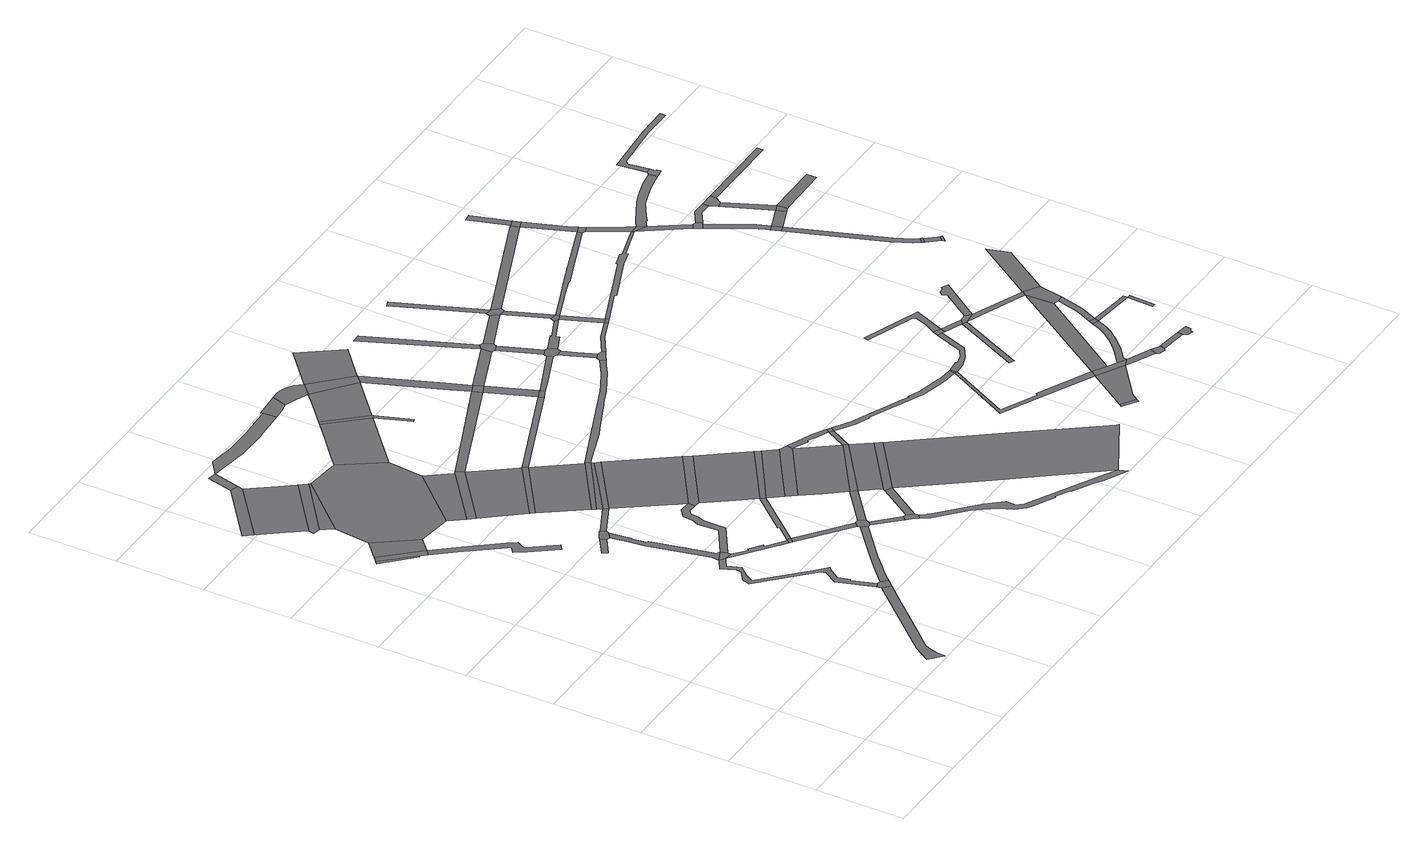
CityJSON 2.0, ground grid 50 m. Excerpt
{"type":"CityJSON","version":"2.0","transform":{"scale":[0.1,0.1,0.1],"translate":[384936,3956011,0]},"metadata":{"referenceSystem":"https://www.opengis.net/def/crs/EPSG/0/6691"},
"CityObjects":{
"road1":{"type":"Road","attributes":{"name":"都道305号","class":"1040","function":"3","usage":"2","RoadStructureAttribute.sectionType":"1"},"geometry":[{"type":"MultiSurface","lod":"1","boundaries":[[[0,1,2,3]]]}]},
"road2":{"type":"Road","attributes":{"class":"1040","function":"9020","usage":"9","RoadStructureAttribute.sectionType":"1"},"geometry":[{"type":"MultiSurface","lod":"1","boundaries":[[[4,5,6,7,8,9,10,11,12,13,14,15,16,17,18,19]]]}]},
"road3":{"type":"Road","attributes":{"name":"都道305号","class":"1040","function":"3","usage":"2","RoadStructureAttribute.sectionType":"4"},"geometry":[{"type":"MultiSurface","lod":"1","boundaries":[[[20,0,3,21,22,23]]]}]},
"road4":{"type":"Road","attributes":{"name":"都道305号","class":"1040","function":"3","usage":"2","RoadStructureAttribute.sectionType":"1"},"geometry":[{"type":"MultiSurface","lod":"1","boundaries":[[[24,20,23,25]]]}]},
"road5":{"type":"Road","attributes":{"class":"1040","function":"9020","usage":"9","RoadStructureAttribute.sectionType":"1"},"geometry":[{"type":"MultiSurface","lod":"1","boundaries":[[[26,27,28,29,30,31,32,33,23,22,34,35,36,37,38,39,40]]]}]},
"road6":{"type":"Road","attributes":{"name":"国道17号","class":"1040","function":"2","usage":"1","RoadStructureAttribute.sectionType":"4"},"geometry":[{"type":"MultiSurface","lod":"1","boundaries":[[[41,42,43,44,45]]]}]},
"road7":{"type":"Road","attributes":{"name":"国道17号","class":"1040","function":"2","usage":"1","RoadStructureAttribute.sectionType":"1"},"geometry":[{"type":"MultiSurface","lod":"1","boundaries":[[[46,47,45,44,48,49,50]]]}]},
"road8":{"type":"Road","attributes":{"class":"1040","function":"9020","usage":"9","RoadStructureAttribute.sectionType":"1"},"geometry":[{"type":"MultiSurface","lod":"1","boundaries":[[[51,52,53,54,55,56,57,58,59,60,61,62,63,64,65,66,67,68,69,70,71,72,73,74,75]]]}]},
"road9":{"type":"Road","attributes":{"class":"1040","function":"9020","usage":"9","RoadStructureAttribute.sectionType":"4"},"geometry":[{"type":"MultiSurface","lod":"1","boundaries":[[[56,55,4,19,76,77]]]}]},
"road10":{"type":"Road","attributes":{"name":"国道17号","class":"1040","function":"2","usage":"1","RoadStructureAttribute.sectionType":"4"},"geometry":[{"type":"MultiSurface","lod":"1","boundaries":[[[50,49,78,79,80]]]}]},
"road11":{"type":"Road","attributes":{"class":"1040","function":"9020","usage":"9","RoadStructureAttribute.sectionType":"1"},"geometry":[{"type":"MultiSurface","lod":"1","boundaries":[[[81,82,83,84]]]}]},
"road12":{"type":"Road","attributes":{"name":"国道17号","class":"1040","function":"2","usage":"1","RoadStructureAttribute.sectionType":"1"},"geometry":[{"type":"MultiSurface","lod":"1","boundaries":[[[80,79,85,86,87]]]}]},
"road13":{"type":"Road","attributes":{"class":"1040","function":"9020","usage":"9","RoadStructureAttribute.sectionType":"4"},"geometry":[{"type":"MultiSurface","lod":"1","boundaries":[[[88,89,70,69,90]]]}]},
"road14":{"type":"Road","attributes":{"class":"1040","function":"9020","usage":"9","RoadStructureAttribute.sectionType":"1"},"geometry":[{"type":"MultiSurface","lod":"1","boundaries":[[[91,92,93,94,95,70,89,96,97,98,99,100,101,102]]]}]},
"road15":{"type":"Road","attributes":{"class":"1040","function":"9020","usage":"9","RoadStructureAttribute.sectionType":"4"},"geometry":[{"type":"MultiSurface","lod":"1","boundaries":[[[103,104,105,82,81,92,91,106]]]}]},
"road16":{"type":"Road","attributes":{"class":"1040","function":"9020","usage":"9","RoadStructureAttribute.sectionType":"1"},"geometry":[{"type":"MultiSurface","lod":"1","boundaries":[[[107,42,41,108]]]}]},
"road17":{"type":"Road","attributes":{"name":"国道17号","class":"1040","function":"2","usage":"1","RoadStructureAttribute.sectionType":"4"},"geometry":[{"type":"MultiSurface","lod":"1","boundaries":[[[109,110,87,86,24,25,111,112]]]}]},
"road18":{"type":"Road","attributes":{"class":"1040","function":"9020","usage":"9","RoadStructureAttribute.sectionType":"1"},"geometry":[{"type":"MultiSurface","lod":"1","boundaries":[[[90,69,113,114,115,116,117,118]]]}]},
"road19":{"type":"Road","attributes":{"class":"1040","function":"9020","usage":"9","RoadStructureAttribute.sectionType":"1"},"geometry":[{"type":"MultiSurface","lod":"1","boundaries":[[[119,103,106,120]]]}]},
"road20":{"type":"Road","attributes":{"class":"1040","function":"9020","usage":"9","RoadStructureAttribute.sectionType":"1"},"geometry":[{"type":"MultiSurface","lod":"1","boundaries":[[[121,122,123,77,76,124,125,126,127]]]}]},
"road21":{"type":"Road","attributes":{"name":"国道17号","class":"1040","function":"2","usage":"1","RoadStructureAttribute.sectionType":"1"},"geometry":[{"type":"MultiSurface","lod":"1","boundaries":[[[112,111,128,129]]]}]},
"road22":{"type":"Road","attributes":{"class":"1040","function":"9020","usage":"9","RoadStructureAttribute.sectionType":"4"},"geometry":[{"type":"MultiSurface","lod":"1","boundaries":[[[130,114,113,131,132,133]]]}]},
"road23":{"type":"Road","attributes":{"class":"1040","function":"9020","usage":"9","RoadStructureAttribute.sectionType":"1"},"geometry":[{"type":"MultiSurface","lod":"1","boundaries":[[[134,135,136,137,138,89,88,139,140,141,142,143,144,145]]]}]},
"road24":{"type":"Road","attributes":{"name":"国道17号","class":"1040","function":"2","usage":"1","RoadStructureAttribute.sectionType":"4"},"geometry":[{"type":"MultiSurface","lod":"1","boundaries":[[[146,129,128,147,148]]]}]},
"road25":{"type":"Road","attributes":{"name":"国道17号","class":"1040","function":"2","usage":"1","RoadStructureAttribute.sectionType":"1"},"geometry":[{"type":"MultiSurface","lod":"1","boundaries":[[[149,150,148,147,151,152,153]]]}]},
"road26":{"type":"Road","attributes":{"class":"1040","function":"9020","usage":"9","RoadStructureAttribute.sectionType":"1"},"geometry":[{"type":"MultiSurface","lod":"1","boundaries":[[[133,132,154,155]]]}]},
"road27":{"type":"Road","attributes":{"name":"国道17号","class":"1040","function":"2","usage":"1","RoadStructureAttribute.sectionType":"4"},"geometry":[{"type":"MultiSurface","lod":"1","boundaries":[[[156,153,152,157,158,159]]]}]},
"road28":{"type":"Road","attributes":{"class":"1040","function":"9020","usage":"9","RoadStructureAttribute.sectionType":"1"},"geometry":[{"type":"MultiSurface","lod":"1","boundaries":[[[160,161,162,130,133,163]]]}]},
"road29":{"type":"Road","attributes":{"name":"国道17号","class":"1040","function":"2","usage":"1","RoadStructureAttribute.sectionType":"1"},"geometry":[{"type":"MultiSurface","lod":"1","boundaries":[[[159,158,164,165]]]}]},
"road30":{"type":"Road","attributes":{"class":"1040","function":"9020","usage":"9","RoadStructureAttribute.sectionType":"1"},"geometry":[{"type":"MultiSurface","lod":"1","boundaries":[[[166,167,168,169,170,171,172,173,174,175,176,177,178,179,180,181,182,183,184,108]]]}]},
"road31":{"type":"Road","attributes":{"class":"1040","function":"9020","usage":"9","RoadStructureAttribute.sectionType":"4"},"geometry":[{"type":"MultiSurface","lod":"1","boundaries":[[[185,155,154,121,127,186,187,188]]]}]},
"road32":{"type":"Road","attributes":{"name":"国道17号","class":"1040","function":"2","usage":"1","RoadStructureAttribute.sectionType":"4"},"geometry":[{"type":"MultiSurface","lod":"1","boundaries":[[[189,165,164,190,191,192]]]}]},
"road33":{"type":"Road","attributes":{"name":"国道17号","class":"1040","function":"2","usage":"1","RoadStructureAttribute.sectionType":"1"},"geometry":[{"type":"MultiSurface","lod":"1","boundaries":[[[193,192,191,190,119,194]]]}]},
"road34":{"type":"Road","attributes":{"name":"国道17号","class":"1040","function":"2","usage":"1","RoadStructureAttribute.sectionType":"4"},"geometry":[{"type":"MultiSurface","lod":"1","boundaries":[[[193,194,119,120,195,196]]]}]},
"road35":{"type":"Road","attributes":{"class":"1040","function":"9020","usage":"9","RoadStructureAttribute.sectionType":"1"},"geometry":[{"type":"MultiSurface","lod":"1","boundaries":[[[187,186,197,198]]]}]},
"road36":{"type":"Road","attributes":{"class":"1040","function":"9020","usage":"9","RoadStructureAttribute.sectionType":"4"},"geometry":[{"type":"MultiSurface","lod":"1","boundaries":[[[198,197,199,200,201,202,203,204]]]}]},
"road37":{"type":"Road","attributes":{"name":"国道17号","class":"1040","function":"2","usage":"1","RoadStructureAttribute.sectionType":"1"},"geometry":[{"type":"MultiSurface","lod":"1","boundaries":[[[196,195,205,206,207,145,208]]]}]},
"road38":{"type":"Road","attributes":{"name":"国道122号","class":"1040","function":"2","usage":"2","RoadStructureAttribute.sectionType":"1"},"geometry":[{"type":"MultiSurface","lod":"1","boundaries":[[[209,210,211,212,213,110,109,214]]]}]},
"road39":{"type":"Road","attributes":{"class":"1040","function":"9020","usage":"9","RoadStructureAttribute.sectionType":"1"},"geometry":[{"type":"MultiSurface","lod":"1","boundaries":[[[215,185,188,216]]]}]},
"road40":{"type":"Road","attributes":{"name":"国道17号","class":"1040","function":"2","usage":"1","RoadStructureAttribute.sectionType":"4"},"geometry":[{"type":"MultiSurface","lod":"1","boundaries":[[[208,145,144,217,218]]]}]},
"road41":{"type":"Road","attributes":{"class":"1040","function":"9020","usage":"9","RoadStructureAttribute.sectionType":"1"},"geometry":[{"type":"MultiSurface","lod":"1","boundaries":[[[219,204,203,220]]]}]},
"road42":{"type":"Road","attributes":{"name":"国道17号","class":"1040","function":"2","usage":"1","RoadStructureAttribute.sectionType":"1"},"geometry":[{"type":"MultiSurface","lod":"1","boundaries":[[[221,222,218,217,223,160,224]]]}]},
"road43":{"type":"Road","attributes":{"name":"国道17号","class":"1040","function":"2","usage":"1","RoadStructureAttribute.sectionType":"4"},"geometry":[{"type":"MultiSurface","lod":"1","boundaries":[[[224,160,163,225,226]]]}]},
"road44":{"type":"Road","attributes":{"name":"国道122号","class":"1040","function":"2","usage":"2","RoadStructureAttribute.sectionType":"4"},"geometry":[{"type":"MultiSurface","lod":"1","boundaries":[[[227,228,211,210,229]]]}]},
"road45":{"type":"Road","attributes":{"name":"国道17号","class":"1040","function":"2","usage":"1","RoadStructureAttribute.sectionType":"1"},"geometry":[{"type":"MultiSurface","lod":"1","boundaries":[[[226,225,163,230,231,232,233]]]}]},
"road46":{"type":"Road","attributes":{"class":"1040","function":"9020","usage":"9","RoadStructureAttribute.sectionType":"4"},"geometry":[{"type":"MultiSurface","lod":"1","boundaries":[[[234,235,236,237,173,172,238]]]}]},
"road47":{"type":"Road","attributes":{"class":"1040","function":"9020","usage":"9","RoadStructureAttribute.sectionType":"1"},"geometry":[{"type":"MultiSurface","lod":"1","boundaries":[[[239,240,241,146,148,242]]]}]},
"road48":{"type":"Road","attributes":{"name":"国道17号","class":"1040","function":"2","usage":"1","RoadStructureAttribute.sectionType":"4"},"geometry":[{"type":"MultiSurface","lod":"1","boundaries":[[[233,232,231,243,244,245]]]}]},
"road49":{"type":"Road","attributes":{"class":"1040","function":"9020","usage":"9","RoadStructureAttribute.sectionType":"1"},"geometry":[{"type":"MultiSurface","lod":"1","boundaries":[[[229,210,246,247]]]}]},
"road50":{"type":"Road","attributes":{"name":"国道17号","class":"1040","function":"2","usage":"1","RoadStructureAttribute.sectionType":"1"},"geometry":[{"type":"MultiSurface","lod":"1","boundaries":[[[248,244,243,249,215,250]]]}]},
"road51":{"type":"Road","attributes":{"class":"1040","function":"9020","usage":"9","RoadStructureAttribute.sectionType":"1"},"geometry":[{"type":"MultiSurface","lod":"1","boundaries":[[[251,156,159,252]]]}]},
"road52":{"type":"Road","attributes":{"class":"1040","function":"9020","usage":"9","RoadStructureAttribute.sectionType":"1"},"geometry":[{"type":"MultiSurface","lod":"1","boundaries":[[[202,201,253,254,255,256,257,258,259,260,261,262,263,264,265,266,267,268,269,270,271,272,273,274,275,276,277,278,279,280]]]}]},
"road53":{"type":"Road","attributes":{"name":"国道122号","class":"1040","function":"2","usage":"2","RoadStructureAttribute.sectionType":"1"},"geometry":[{"type":"MultiSurface","lod":"1","boundaries":[[[281,282,283,228,227,284]]]}]},
"road54":{"type":"Road","attributes":{"name":"国道17号","class":"1040","function":"2","usage":"1","RoadStructureAttribute.sectionType":"4"},"geometry":[{"type":"MultiSurface","lod":"1","boundaries":[[[250,215,216,285]]]}]},
"road55":{"type":"Road","attributes":{"class":"1040","function":"9020","usage":"9","RoadStructureAttribute.sectionType":"1"},"geometry":[{"type":"MultiSurface","lod":"1","boundaries":[[[234,286,282,287,288,289,290,291,292,293,294,295,296,235]]]}]},
"road56":{"type":"Road","attributes":{"name":"国道17号","class":"1040","function":"2","usage":"1","RoadStructureAttribute.sectionType":"1"},"geometry":[{"type":"MultiSurface","lod":"1","boundaries":[[[285,216,297,298,299,300]]]}]},
"road57":{"type":"Road","attributes":{"name":"国道17号","class":"1040","function":"2","usage":"1","RoadStructureAttribute.sectionType":"4"},"geometry":[{"type":"MultiSurface","lod":"1","boundaries":[[[301,300,299,219,220,302]]]}]},
"road58":{"type":"Road","attributes":{"name":"国道122号","class":"1040","function":"2","usage":"2","RoadStructureAttribute.sectionType":"4"},"geometry":[{"type":"MultiSurface","lod":"1","boundaries":[[[287,282,281,303]]]}]},
"road59":{"type":"Road","attributes":{"class":"1040","function":"9020","usage":"9","RoadStructureAttribute.sectionType":"1"},"geometry":[{"type":"MultiSurface","lod":"1","boundaries":[[[304,305,306,307,308,189,192,309,310,311,312,313,314,315,316,317,318,319,320,321]]]}]},
"road60":{"type":"Road","attributes":{"class":"1040","function":"9020","usage":"9","RoadStructureAttribute.sectionType":"1"},"geometry":[{"type":"MultiSurface","lod":"1","boundaries":[[[322,323,324,325,245,244,326,327,328,329,330,331]]]}]},
"road61":{"type":"Road","attributes":{"class":"1040","function":"9020","usage":"9","RoadStructureAttribute.sectionType":"1"},"geometry":[{"type":"MultiSurface","lod":"1","boundaries":[[[332,303,281,333,240,334]]]}]},
"road62":{"type":"Road","attributes":{"class":"1040","function":"9020","usage":"9","RoadStructureAttribute.sectionType":"1"},"geometry":[{"type":"MultiSurface","lod":"1","boundaries":[[[335,250,285,336]]]}]},
"road63":{"type":"Road","attributes":{"class":"1040","function":"9020","usage":"9","RoadStructureAttribute.sectionType":"4"},"geometry":[{"type":"MultiSurface","lod":"1","boundaries":[[[334,240,239,337]]]}]},
"road64":{"type":"Road","attributes":{"class":"1040","function":"9020","usage":"9","RoadStructureAttribute.sectionType":"1"},"geometry":[{"type":"MultiSurface","lod":"1","boundaries":[[[337,239,251,338]]]}]},
"road65":{"type":"Road","attributes":{"name":"国道122号","class":"1040","function":"2","usage":"2","RoadStructureAttribute.sectionType":"1"},"geometry":[{"type":"MultiSurface","lod":"1","boundaries":[[[339,340,341,342,287,303,343]]]}]},
"road66":{"type":"Road","attributes":{"name":"国道17号","class":"1040","function":"2","usage":"1","RoadStructureAttribute.sectionType":"1"},"geometry":[{"type":"MultiSurface","lod":"1","boundaries":[[[302,220,344,272,345,346,347,348,349,350,351,352,353]]]}]},
"road67":{"type":"Road","attributes":{"class":"1040","function":"9020","usage":"9","RoadStructureAttribute.sectionType":"4"},"geometry":[{"type":"MultiSurface","lod":"1","boundaries":[[[338,251,252,354,355,356]]]}]},
"road68":{"type":"Road","attributes":{"class":"1040","function":"9020","usage":"9","RoadStructureAttribute.sectionType":"4"},"geometry":[{"type":"MultiSurface","lod":"1","boundaries":[[[331,330,335,336,357,358]]]}]},
"road69":{"type":"Road","attributes":{"class":"1040","function":"9020","usage":"9","RoadStructureAttribute.sectionType":"1"},"geometry":[{"type":"MultiSurface","lod":"1","boundaries":[[[359,334,337,360]]]}]},
"road70":{"type":"Road","attributes":{"class":"1040","function":"9020","usage":"9","RoadStructureAttribute.sectionType":"1"},"geometry":[{"type":"MultiSurface","lod":"1","boundaries":[[[361,356,355,362,363]]]}]},
"road71":{"type":"Road","attributes":{"class":"1040","function":"9020","usage":"9","RoadStructureAttribute.sectionType":"1"},"geometry":[{"type":"MultiSurface","lod":"1","boundaries":[[[364,365,359,366,367,368]]]}]},
"road72":{"type":"Road","attributes":{"class":"1040","function":"9020","usage":"9","RoadStructureAttribute.sectionType":"1"},"geometry":[{"type":"MultiSurface","lod":"1","boundaries":[[[357,336,369,370,371,372,373,374,375,376,377,378,379,380,381,382,383,384,385,386,387]]]}]},
"road73":{"type":"Road","attributes":{"class":"1040","function":"9020","usage":"9","RoadStructureAttribute.sectionType":"4"},"geometry":[{"type":"MultiSurface","lod":"1","boundaries":[[[366,359,360,388,389,390,391]]]}]},
"road74":{"type":"Road","attributes":{"class":"1040","function":"9020","usage":"9","RoadStructureAttribute.sectionType":"1"},"geometry":[{"type":"MultiSurface","lod":"1","boundaries":[[[389,388,392,393]]]}]},
"road75":{"type":"Road","attributes":{"class":"1040","function":"9020","usage":"9","RoadStructureAttribute.sectionType":"4"},"geometry":[{"type":"MultiSurface","lod":"1","boundaries":[[[393,392,361,363,394,395,396,397]]]}]},
"road76":{"type":"Road","attributes":{"class":"1040","function":"9020","usage":"9","RoadStructureAttribute.sectionType":"1"},"geometry":[{"type":"MultiSurface","lod":"1","boundaries":[[[395,394,398,399,400]]]}]},
"road77":{"type":"Road","attributes":{"class":"1040","function":"9020","usage":"9","RoadStructureAttribute.sectionType":"4"},"geometry":[{"type":"MultiSurface","lod":"1","boundaries":[[[399,398,304,321,401,402,403]]]}]},
"road78":{"type":"Road","attributes":{"class":"1040","function":"9020","usage":"9","RoadStructureAttribute.sectionType":"1"},"geometry":[{"type":"MultiSurface","lod":"1","boundaries":[[[404,405,391,390,406,407,408]]]}]},
"road79":{"type":"Road","attributes":{"class":"1040","function":"9020","usage":"9","RoadStructureAttribute.sectionType":"1"},"geometry":[{"type":"MultiSurface","lod":"1","boundaries":[[[409,410,411,397,396,412,413,414,415]]]}]},
"road80":{"type":"Road","attributes":{"class":"1040","function":"9020","usage":"9","RoadStructureAttribute.sectionType":"1"},"geometry":[{"type":"MultiSurface","lod":"1","boundaries":[[[416,417,403,402,418,419]]]}]},
"road81":{"type":"Road","attributes":{"class":"1040","function":"9020","usage":"9","RoadStructureAttribute.sectionType":"4"},"geometry":[{"type":"MultiSurface","lod":"1","boundaries":[[[420,421,422,423]]]}]},
"road82":{"type":"Road","attributes":{"class":"1040","function":"9020","usage":"9","RoadStructureAttribute.sectionType":"1"},"geometry":[{"type":"MultiSurface","lod":"1","boundaries":[[[424,425,426,427,428]]]}]},
"road83":{"type":"Road","attributes":{"class":"1040","function":"9020","usage":"9","RoadStructureAttribute.sectionType":"1"},"geometry":[{"type":"MultiSurface","lod":"1","boundaries":[[[375,429,430,431,432,433,434,435,436]]]}]},
"road84":{"type":"Road","attributes":{"class":"1040","function":"9020","usage":"9","RoadStructureAttribute.sectionType":"4"},"geometry":[{"type":"MultiSurface","lod":"1","boundaries":[[[427,426,405,408,437,438]]]}]},
"road85":{"type":"Road","attributes":{"class":"1040","function":"9020","usage":"9","RoadStructureAttribute.sectionType":"4"},"geometry":[{"type":"MultiSurface","lod":"1","boundaries":[[[439,440,376,375,436]]]}]},
"road86":{"type":"Road","attributes":{"class":"1040","function":"9020","usage":"9","RoadStructureAttribute.sectionType":"1"},"geometry":[{"type":"MultiSurface","lod":"1","boundaries":[[[408,441,442,437]]]}]},
"road87":{"type":"Road","attributes":{"class":"1040","function":"9020","usage":"9","RoadStructureAttribute.sectionType":"4"},"geometry":[{"type":"MultiSurface","lod":"1","boundaries":[[[441,409,415,443,442]]]}]},
"road88":{"type":"Road","attributes":{"class":"1040","function":"9020","usage":"9","RoadStructureAttribute.sectionType":"1"},"geometry":[{"type":"MultiSurface","lod":"1","boundaries":[[[443,415,444,416,445]]]}]},
"road89":{"type":"Road","attributes":{"class":"1040","function":"9020","usage":"9","RoadStructureAttribute.sectionType":"4"},"geometry":[{"type":"MultiSurface","lod":"1","boundaries":[[[445,416,419,446]]]}]},
"road90":{"type":"Road","attributes":{"class":"1040","function":"9020","usage":"9","RoadStructureAttribute.sectionType":"1"},"geometry":[{"type":"MultiSurface","lod":"1","boundaries":[[[431,420,423,447,448]]]}]},
"road91":{"type":"Road","attributes":{"class":"1040","function":"9020","usage":"9","RoadStructureAttribute.sectionType":"1"},"geometry":[{"type":"MultiSurface","lod":"1","boundaries":[[[449,450,451,452,453,454,439,436,455,456,457,458]]]}]},
"road92":{"type":"Road","attributes":{"class":"1040","function":"9020","usage":"9","RoadStructureAttribute.sectionType":"4"},"geometry":[{"type":"MultiSurface","lod":"1","boundaries":[[[432,431,448,459,460,461]]]}]},
"road93":{"type":"Road","attributes":{"class":"1040","function":"9020","usage":"9","RoadStructureAttribute.sectionType":"1"},"geometry":[{"type":"MultiSurface","lod":"1","boundaries":[[[462,463,464,465]]]}]},
"road94":{"type":"Road","attributes":{"class":"1040","function":"9020","usage":"9","RoadStructureAttribute.sectionType":"1"},"geometry":[{"type":"MultiSurface","lod":"1","boundaries":[[[466,467,468,469,470,471,472,473,474]]]}]},
"road95":{"type":"Road","attributes":{"class":"1040","function":"9020","usage":"9","RoadStructureAttribute.sectionType":"4"},"geometry":[{"type":"MultiSurface","lod":"1","boundaries":[[[471,475,449,458,476,472]]]}]},
"road96":{"type":"Road","attributes":{"class":"1040","function":"9020","usage":"9","RoadStructureAttribute.sectionType":"1"},"geometry":[{"type":"MultiSurface","lod":"1","boundaries":[[[459,448,477,478,479]]]}]},
"road97":{"type":"Road","attributes":{"class":"1040","function":"9020","usage":"9","RoadStructureAttribute.sectionType":"1"},"geometry":[{"type":"MultiSurface","lod":"1","boundaries":[[[480,427,438,481]]]}]},
"road98":{"type":"Road","attributes":{"class":"1040","function":"9020","usage":"9","RoadStructureAttribute.sectionType":"1"},"geometry":[{"type":"MultiSurface","lod":"1","boundaries":[[[472,476,462,482]]]}]},
"road99":{"type":"Road","attributes":{"class":"1040","function":"9020","usage":"9","RoadStructureAttribute.sectionType":"1"},"geometry":[{"type":"MultiSurface","lod":"1","boundaries":[[[483,484,485,486,442,443,487,488,489,490]]]}]},
"road100":{"type":"Road","attributes":{"class":"1040","function":"9020","usage":"9","RoadStructureAttribute.sectionType":"4"},"geometry":[{"type":"MultiSurface","lod":"1","boundaries":[[[479,478,491,492,493,494,495]]]}]},
"road101":{"type":"Road","attributes":{"class":"1040","function":"9020","usage":"9","RoadStructureAttribute.sectionType":"1"},"geometry":[{"type":"MultiSurface","lod":"1","boundaries":[[[496,497,498,499,500,501,502,460,459,503,504,505,506,507,508,509]]]}]},
"road102":{"type":"Road","attributes":{"class":"1040","function":"9020","usage":"9","RoadStructureAttribute.sectionType":"1"},"geometry":[{"type":"MultiSurface","lod":"1","boundaries":[[[510,432,461,511]]]}]},
"road103":{"type":"Road","attributes":{"class":"1040","function":"9020","usage":"9","RoadStructureAttribute.sectionType":"1"},"geometry":[{"type":"MultiSurface","lod":"1","boundaries":[[[512,513,514,515,516,517,445,446,518,519,520,521,522,523]]]}]},
"road104":{"type":"Road","attributes":{"class":"1040","function":"9020","usage":"9","RoadStructureAttribute.sectionType":"4"},"geometry":[{"type":"MultiSurface","lod":"1","boundaries":[[[524,482,462,465,525]]]}]},
"road105":{"type":"Road","attributes":{"class":"1040","function":"9020","usage":"9","RoadStructureAttribute.sectionType":"1"},"geometry":[{"type":"MultiSurface","lod":"1","boundaries":[[[494,493,526,527]]]}]},
"road106":{"type":"Road","attributes":{"class":"1040","function":"9020","usage":"9","RoadStructureAttribute.sectionType":"4"},"geometry":[{"type":"MultiSurface","lod":"1","boundaries":[[[528,496,509,529]]]}]},
"road107":{"type":"Road","attributes":{"class":"1040","function":"9020","usage":"9","RoadStructureAttribute.sectionType":"1"},"geometry":[{"type":"MultiSurface","lod":"1","boundaries":[[[525,465,510,530]]]}]},
"road108":{"type":"Road","attributes":{"class":"1040","function":"9020","usage":"9","RoadStructureAttribute.sectionType":"4"},"geometry":[{"type":"MultiSurface","lod":"1","boundaries":[[[527,526,531,532,533,534,535]]]}]},
"road109":{"type":"Road","attributes":{"class":"1040","function":"9020","usage":"9","RoadStructureAttribute.sectionType":"1"},"geometry":[{"type":"MultiSurface","lod":"1","boundaries":[[[536,537,538,539,540,541,524,525,542]]]}]},
"road110":{"type":"Road","attributes":{"class":"1040","function":"9020","usage":"9","RoadStructureAttribute.sectionType":"1"},"geometry":[{"type":"MultiSurface","lod":"1","boundaries":[[[543,544,545,528,529,546]]]}]},
"road111":{"type":"Road","attributes":{"class":"1040","function":"9020","usage":"9","RoadStructureAttribute.sectionType":"1"},"geometry":[{"type":"MultiSurface","lod":"1","boundaries":[[[529,509,547,548,549,550]]]}]},
"road112":{"type":"Road","attributes":{"class":"1040","function":"9020","usage":"9","RoadStructureAttribute.sectionType":"4"},"geometry":[{"type":"MultiSurface","lod":"1","boundaries":[[[530,510,511,544,543,551]]]}]},
"road113":{"type":"Road","attributes":{"class":"1040","function":"9020","usage":"9","RoadStructureAttribute.sectionType":"1"},"geometry":[{"type":"MultiSurface","lod":"1","boundaries":[[[552,553,554,555]]]}]},
"road114":{"type":"Road","attributes":{"class":"1040","function":"9020","usage":"9","RoadStructureAttribute.sectionType":"4"},"geometry":[{"type":"MultiSurface","lod":"1","boundaries":[[[556,553,552,480,481,557]]]}]},
"road115":{"type":"Road","attributes":{"class":"1040","function":"9020","usage":"9","RoadStructureAttribute.sectionType":"1"},"geometry":[{"type":"MultiSurface","lod":"1","boundaries":[[[558,557,481,483,559]]]}]},
"road116":{"type":"Road","attributes":{"class":"1040","function":"9020","usage":"9","RoadStructureAttribute.sectionType":"4"},"geometry":[{"type":"MultiSurface","lod":"1","boundaries":[[[560,559,483,490,561,562]]]}]},
"road117":{"type":"Road","attributes":{"class":"1040","function":"9020","usage":"9","RoadStructureAttribute.sectionType":"1"},"geometry":[{"type":"MultiSurface","lod":"1","boundaries":[[[548,563,564,565]]]}]},
"road118":{"type":"Road","attributes":{"class":"1040","function":"9020","usage":"9","RoadStructureAttribute.sectionType":"1"},"geometry":[{"type":"MultiSurface","lod":"1","boundaries":[[[562,561,512,566,567]]]}]},
"road119":{"type":"Road","attributes":{"class":"1040","function":"9020","usage":"9","RoadStructureAttribute.sectionType":"4"},"geometry":[{"type":"MultiSurface","lod":"1","boundaries":[[[566,512,523,568]]]}]},
"road120":{"type":"Road","attributes":{"class":"1040","function":"9020","usage":"9","RoadStructureAttribute.sectionType":"1"},"geometry":[{"type":"MultiSurface","lod":"1","boundaries":[[[523,569,570,571,568]]]}]},
"road121":{"type":"Road","attributes":{"class":"1040","function":"9020","usage":"9","RoadStructureAttribute.sectionType":"1"},"geometry":[{"type":"MultiSurface","lod":"1","boundaries":[[[572,530,551,573]]]}]},
"road122":{"type":"Road","attributes":{"class":"1040","function":"9020","usage":"9","RoadStructureAttribute.sectionType":"4"},"geometry":[{"type":"MultiSurface","lod":"1","boundaries":[[[574,575,571,570,576,577,578,579]]]}]},
"road123":{"type":"Road","attributes":{"class":"1040","function":"9020","usage":"9","RoadStructureAttribute.sectionType":"1"},"geometry":[{"type":"MultiSurface","lod":"1","boundaries":[[[579,578,580,581,582,583,584,585,586,587,588,589]]]}]},
"road124":{"type":"Road","attributes":{"class":"1040","function":"9020","usage":"9","RoadStructureAttribute.sectionType":"4"},"geometry":[{"type":"MultiSurface","lod":"1","boundaries":[[[587,586,590,591]]]}]},
"road125":{"type":"Road","attributes":{"class":"1040","function":"9020","usage":"9","RoadStructureAttribute.sectionType":"1"},"geometry":[{"type":"MultiSurface","lod":"1","boundaries":[[[591,590,592,593,594,595,596,597,598,599]]]}]},
"road126":{"type":"Road","attributes":{"class":"1040","function":"9020","usage":"9","RoadStructureAttribute.sectionType":"1"},"geometry":[{"type":"MultiSurface","lod":"1","boundaries":[[[600,601,575,574,602,603]]]}]},
"road127":{"type":"Road","attributes":{"class":"1040","function":"9020","usage":"9","RoadStructureAttribute.sectionType":"4"},"geometry":[{"type":"MultiSurface","lod":"1","boundaries":[[[597,596,604,605,606]]]}]},
"road128":{"type":"Road","attributes":{"class":"1040","function":"9020","usage":"9","RoadStructureAttribute.sectionType":"1"},"geometry":[{"type":"MultiSurface","lod":"1","boundaries":[[[605,604,607,608,609,610,611]]]}]},
"road129":{"type":"Road","attributes":{"class":"1040","function":"9020","usage":"9","RoadStructureAttribute.sectionType":"1"},"geometry":[{"type":"MultiSurface","lod":"1","boundaries":[[[612,613,614,615,616,617,566,568,618,619,620,621,622,623,624,625]]]}]},
"road130":{"type":"Road","attributes":{"class":"1040","function":"9020","usage":"9","RoadStructureAttribute.sectionType":"1"},"geometry":[{"type":"MultiSurface","lod":"1","boundaries":[[[626,627,587,591,628]]]}]},
"road131":{"type":"Road","attributes":{"class":"1040","function":"9020","usage":"9","RoadStructureAttribute.sectionType":"4"},"geometry":[{"type":"MultiSurface","lod":"1","boundaries":[[[610,609,629,630,631]]]}]},
"road132":{"type":"Road","attributes":{"class":"1040","function":"9020","usage":"9","RoadStructureAttribute.sectionType":"4"},"geometry":[{"type":"MultiSurface","lod":"1","boundaries":[[[632,600,603,633,634,635]]]}]},
"road133":{"type":"Road","attributes":{"class":"1040","function":"9020","usage":"9","RoadStructureAttribute.sectionType":"1"},"geometry":[{"type":"MultiSurface","lod":"1","boundaries":[[[634,633,626,636]]]}]},
"road134":{"type":"Road","attributes":{"class":"1040","function":"9020","usage":"9","RoadStructureAttribute.sectionType":"4"},"geometry":[{"type":"MultiSurface","lod":"1","boundaries":[[[636,626,628,637,638]]]}]},
"road135":{"type":"Road","attributes":{"class":"1040","function":"9020","usage":"9","RoadStructureAttribute.sectionType":"1"},"geometry":[{"type":"MultiSurface","lod":"1","boundaries":[[[639,636,638,640,641]]]}]},
"road136":{"type":"Road","attributes":{"class":"1040","function":"9020","usage":"9","RoadStructureAttribute.sectionType":"4"},"geometry":[{"type":"MultiSurface","lod":"1","boundaries":[[[642,643,612,625,644,645,646,647,648]]]}]},
"road137":{"type":"Road","attributes":{"class":"1040","function":"9020","usage":"9","RoadStructureAttribute.sectionType":"1"},"geometry":[{"type":"MultiSurface","lod":"1","boundaries":[[[649,632,635,650]]]}]},
"road138":{"type":"Road","attributes":{"class":"1040","function":"9020","usage":"9","RoadStructureAttribute.sectionType":"1"},"geometry":[{"type":"MultiSurface","lod":"1","boundaries":[[[651,652,653,643,642,654,655,656,657]]]}]}
},
"vertices":[
[136,2875,0],[122,2863,0],[278,2705,0],[285,2712,0],
[1180,577,0],[1114,504,0],[944,313,0],[812,167,0],[755,77,0],[827,13,0],[827,35,0],[830,60,0],[835,84,0],[844,118,0],[857,140,0],[882,169,0],[942,236,0],[1022,323,0],[1115,428,0],[1220,542,0],
[163,2899,0],[288,2709,0],[315,2677,0],[344,2702,0],
[259,2985,0],[415,2768,0],
[612,2285,0],[609,2301,0],[613,2312,0],[631,2342,0],[607,2374,0],[596,2389,0],[440,2587,0],[347,2700,0],[408,2562,0],[563,2366,0],[576,2349,0],[540,2321,0],[579,2261,0],[682,2123,0],[714,2147,0],
[360,3793,0],[312,3806,0],[1,3563,0],[37,3515,0],[352,3761,0],
[463,3617,0],[377,3731,0],[132,3391,0],[202,3298,0],[521,3539,0],
[994,1060,0],[1151,908,0],[1156,880,0],[1109,804,0],[1173,601,0],[1200,614,0],[1159,744,0],[1168,747,0],[1148,811,0],[1185,866,0],[1206,889,0],[1146,945,0],[930,1158,0],[918,1170,0],[946,1217,0],[990,1268,0],[963,1342,0],[1005,1368,0],[1018,1375,0],[988,1395,0],[925,1356,0],[960,1280,0],[955,1251,0],[900,1211,0],[885,1167,0],
[1254,579,0],[1219,607,0],
[195,3265,0],[234,3255,0],[553,3496,0],
[868,1972,0],[850,2002,0],[755,1935,0],[772,1909,0],
[255,3230,0],[282,3191,0],[559,3487,0],
[1066,1391,0],[1053,1427,0],[1065,1370,0],
[923,1990,0],[889,1964,0],[904,1862,0],[916,1778,0],[991,1439,0],[1033,1435,0],[1011,1534,0],[956,1785,0],[948,1783,0],[932,1866,0],[935,1866,0],[939,1867,0],
[912,2033,0],[910,2037,0],[858,2008,0],[933,2010,0],
[351,3953,0],[400,3942,0],
[912,3242,0],[759,3467,0],[614,2744,0],[892,3043,0],
[1291,1169,0],[1303,1185,0],[1202,1261,0],[1210,1271,0],[1145,1321,0],[1136,1311,0],
[1089,2119,0],[1101,2091,0],
[1582,928,0],[1382,757,0],[1321,702,0],[1290,618,0],[1349,673,0],[1408,727,0],[1603,894,0],
[676,2661,0],[992,2909,0],
[1311,1194,0],[1304,1159,0],[1308,1156,0],[1326,1180,0],
[1272,1774,0],[1227,1738,0],[1223,1681,0],[1206,1643,0],[1210,1525,0],[1247,1506,0],[1246,1635,0],[1262,1672,0],[1265,1717,0],[1285,1733,0],[1336,1731,0],[1338,1771,0],
[1009,2916,0],[706,2624,0],[1027,2873,0],
[1193,2649,0],[1116,2753,0],[788,2523,0],[874,2417,0],[1198,2643,0],
[1582,943,0],[1602,966,0],
[1204,2645,0],[876,2414,0],[892,2392,0],[1217,2618,0],
[1552,1484,0],[1374,1281,0],[1381,1274,0],[1570,1459,0],
[1055,2166,0],[1385,2391,0],
[404,3941,0],[488,3929,0],[623,3909,0],[783,3907,0],[847,3911,0],[924,3916,0],[976,3919,0],[971,3994,0],[963,3994,0],[919,3991,0],[868,3988,0],[867,3987,0],[844,3986,0],[782,3982,0],[629,3984,0],[499,4003,0],[490,4004,0],[489,4004,0],[486,4005,0],
[1627,966,0],[1623,893,0],[1644,914,0],[1646,929,0],
[1389,2392,0],[1070,2145,0],[1237,2256,0],[1403,2366,0],
[1413,2353,0],[1299,2271,0],
[1107,2094,0],[1434,2325,0],
[1745,766,0],[1768,786,0],
[1748,762,0],[1779,730,0],[1793,708,0],[1817,727,0],[1815,748,0],[1787,781,0],
[1277,1858,0],[1298,1826,0],[1307,1813,0],[1675,1998,0],
[1077,3387,0],[1206,3500,0],[1027,3703,0],[926,3614,0],[809,3511,0],[967,3291,0],
[1825,1125,0],[1850,1094,0],
[1369,1729,0],[1706,1956,0],
[1918,977,0],[1954,956,0],
[1783,1852,0],[1769,1871,0],[1479,1581,0],[1889,1711,0],
[1657,1516,0],[1912,1681,0],
[1222,3514,0],[1044,3718,0],[1225,3507,0],
[1593,1429,0],[1627,1384,0],[1827,1517,0],[1966,1609,0],
[1091,3934,0],[1116,4017,0],[970,4007,0],[971,3995,0],[1035,3924,0],
[1667,3134,0],[1646,3185,0],[1274,3028,0],[1291,2981,0],
[1666,1332,0],[2005,1556,0],[2014,1590,0],
[1280,3308,0],[1298,3315,0],
[2057,1486,0],[1740,1233,0],[2155,1353,0],
[1770,2875,0],[1781,2847,0],
[1824,660,0],[1977,522,0],[2017,475,0],[2064,405,0],[2094,338,0],[2135,291,0],[2134,288,0],[2167,271,0],[2286,208,0],[2290,217,0],[2370,172,0],[2368,166,0],[2485,103,0],[2506,88,0],[2515,83,0],[2525,77,0],[2561,58,0],[2602,37,0],[2661,6,0],[2646,56,0],[2585,89,0],[2162,315,0],[2132,350,0],[2132,405,0],[2061,493,0],[1851,683,0],[1847,690,0],[1841,695,0],
[1440,3705,0],[1225,3879,0],[1151,3813,0],[1436,3702,0],
[2172,1330,0],
[1157,3908,0],[1291,3939,0],[1256,3976,0],[1248,3984,0],[1242,3989,0],[1235,3995,0],[1218,4004,0],[1199,4012,0],[1181,4017,0],[1155,4019,0],[1129,4018,0],
[1868,1070,0],[1918,1003,0],[1927,992,0],[2248,1227,0],
[2267,1202,0],[2275,1191,0],
[1483,3745,0],
[2196,2763,0],[2163,2742,0],[2100,2701,0],[2008,2653,0],[1965,2630,0],[1408,2368,0],[1443,2382,0],[1533,2414,0],[1642,2453,0],[1686,2474,0],[1728,2492,0],[1845,2545,0],[1905,2573,0],[1977,2603,0],[2115,2675,0],[2177,2715,0],[2206,2733,0],[2213,2738,0],
[2158,1530,0],[2145,1536,0],[2044,1579,0],[2029,1585,0],[2095,1516,0],[2100,1524,0],[2118,1517,0],[2156,1496,0],[2219,1467,0],[2232,1489,0],
[1646,3336,0],[1595,3315,0],[1697,3206,0],
[2217,1464,0],[2240,1451,0],
[1718,3155,0],
[1820,2898,0],
[1658,3900,0],[1498,4122,0],[1486,4111,0],[1326,3971,0],[1507,3768,0],
[2254,557,0],[2987,244,0],[2980,253,0],[2921,332,0],[2919,334,0],[2817,471,0],[2705,621,0],[2666,673,0],[2509,882,0],[2389,1040,0],
[1808,2858,0],[1832,2868,0],[1822,2891,0],
[2255,1475,0],[2241,1484,0],
[1988,3324,0],[1993,3267,0],
[2092,3009,0],[1871,2884,0],[2109,2981,0],
[1737,3911,0],[1932,3455,0],[2014,3351,0],[1966,3470,0],[1787,3913,0],
[2341,1387,0],[2420,1353,0],[2425,1356,0],[2735,1219,0],[2855,1190,0],[2901,1180,0],[2972,1175,0],[2974,1208,0],[2906,1213,0],[2863,1222,0],[2853,1224,0],[2745,1248,0],[2683,1276,0],[2680,1271,0],[2643,1287,0],[2552,1327,0],[2486,1356,0],[2355,1414,0],[2339,1424,0],
[2010,3260,0],[2047,3272,0],[2056,3292,0],[2036,3340,0],
[2103,3031,0],[2139,3046,0],
[2131,2969,0],[2170,2973,0],[2176,2993,0],[2157,3039,0],
[2205,2786,0],[2237,2800,0],[2199,2896,0],
[2235,2752,0],[2272,2774,0],[2261,2791,0],
[2267,3420,0],[2259,3430,0],[2081,3303,0],[2269,3379,0],[2293,3389,0],
[2375,3126,0],[2258,3074,0],[2256,3080,0],[2272,3035,0],[2264,3055,0],[2383,3108,0],[2402,3116,0],
[2487,2905,0],[2374,2859,0],[2383,2841,0],[2495,2886,0],
[3141,328,0],[3130,312,0],[3209,259,0],[3220,276,0],
[2081,3916,0],[2082,3914,0],[2267,3454,0],[2306,3451,0],[2113,3929,0],
[2779,805,0],[2996,700,0],[3294,556,0],[3317,589,0],[3017,734,0],[3008,722,0],[2804,821,0],[2985,1168,0],
[2332,3386,0],[2342,3409,0],
[2984,1208,0],[2977,1207,0],
[2387,3153,0],[2427,3147,0],
[2435,3129,0],
[2439,3024,0],[2520,2918,0],
[2527,2899,0],
[3245,313,0],[3445,470,0],
[3212,1409,0],[3153,1250,0],[3106,1219,0],[3053,1206,0],[3052,1214,0],[3028,1212,0],[3048,1173,0],[3117,1196,0],[3181,1239,0],[3240,1398,0],
[3496,489,0],[3444,513,0],[3395,544,0],
[3356,1351,0],[3179,981,0],[3206,967,0],[3384,1340,0],
[3012,1716,0],[3005,1689,0],[3276,1591,0],[3286,1573,0],[3264,1508,0],[3226,1441,0],[3266,1420,0],[3266,1422,0],[3340,1595,0],
[3219,1428,0],[3255,1392,0],
[3476,454,0],[3611,388,0],[3627,425,0],
[2985,3722,0],[3000,3677,0],
[3385,1372,0],
[3101,3406,0],[2819,3301,0],[2697,3254,0],[2606,3217,0],[2611,3197,0],[2708,3233,0],[2710,3227,0],[3107,3380,0],
[3620,370,0],[3654,361,0],[3671,372,0],[3677,401,0],[3673,402,0],
[3679,786,0],[3657,735,0],[3635,696,0],[3592,642,0],[3543,592,0],[3504,560,0],[3474,537,0],[3497,509,0],[3526,532,0],[3567,566,0],[3618,618,0],[3665,676,0],[3689,719,0],[3713,776,0],
[3728,1200,0],[3736,1043,0],
[3236,3174,0],[3044,3118,0],[3039,3129,0],[2963,3105,0],[2958,3094,0],[2712,2995,0],[2719,2977,0],[2723,2967,0],[2978,3070,0],[3063,3094,0],[3059,3105,0],[3247,3163,0],
[3424,1377,0],[3452,1346,0],
[3820,352,0],[3823,382,0],
[3690,811,0],[3723,800,0],
[3745,1225,0],
[3832,329,0],[3861,320,0],[3865,332,0],[3882,343,0],[3887,373,0],
[3580,1598,0],[3571,1584,0],[3541,1582,0],[3526,1562,0],[3535,1534,0],[3425,1378,0],[3616,1578,0],
[3804,1035,0],[3766,1031,0],[3733,908,0],[3766,897,0],
[3898,753,0],[3963,749,0],[3964,774,0],[3900,777,0],
[3829,1173,0],
[2989,3723,0],[3024,3737,0],[2960,3945,0],[2921,3940,0],
[3025,3733,0],[3040,3692,0],
[3128,3452,0],[3141,3424,0],
[3146,3411,0],[3127,3374,0],[3159,3389,0],
[3956,602,0],[3976,602,0],[3983,747,0],
[3284,3174,0],[3261,3214,0],
[3313,3129,0],
[3331,3040,0],[3411,2922,0],[3441,2940,0],
[3975,1568,0],[4014,1446,0],
[3480,2905,0],[3462,2935,0],[3424,2904,0],[3432,2891,0],[3439,2880,0],[3469,2898,0],
[3456,2849,0],[3531,2716,0],[3547,2685,0],[3566,2650,0],[3571,2636,0],[3584,2600,0],[3591,2580,0],[3624,2592,0],[3598,2664,0],[3562,2733,0],
[3610,2528,0],[3643,2540,0],
[3659,2391,0],[3795,2012,0],[3798,2003,0],[3846,1908,0],[3868,1874,0],[3895,1896,0],[3876,1925,0],[3830,2017,0],
[3620,2984,0],[3541,2984,0],[3551,2949,0],[3622,2949,0],
[3876,1861,0],[3902,1884,0],[3905,1889,0],
[3877,1859,0],[3904,1827,0],[3932,1793,0],[3956,1819,0],[3950,1826,0],
[3710,3342,0],[3623,3329,0],[3521,3296,0],[3470,3276,0],[3400,3239,0],[3330,3202,0],[3352,3158,0],[3356,3152,0],[3391,3177,0],[3442,3209,0],[3482,3233,0],[3587,3268,0],[3636,3280,0],[3717,3295,0],
[3752,2641,0],[3740,2636,0],[3769,2588,0],
[3935,1780,0],[3936,1777,0],[3967,1812,0],
[3697,2985,0],[3642,2904,0],[3676,2916,0],[3698,2950,0],
[3793,2657,0],
[3791,2597,0],[3796,2597,0],
[4098,2660,0],[3813,2597,0],[4098,2604,0],
[3752,3360,0],[3722,3357,0],[3767,3305,0],[3766,3313,0],[3764,3327,0],[3757,3326,0],[3755,3343,0],
[4174,2986,0],[4175,2952,0],
[4194,3551,0],[4020,3551,0],[3700,3521,0],[3736,3477,0],[3752,3496,0],[4021,3521,0],[4195,3521,0]
]}
